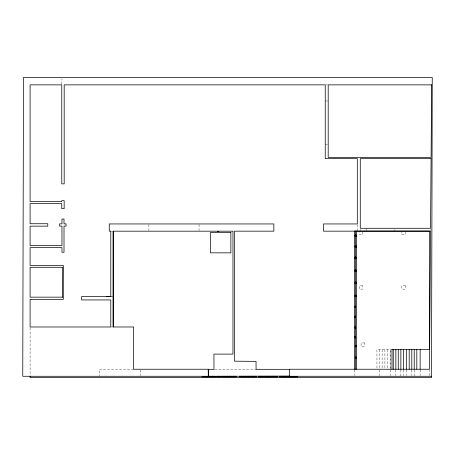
<?xml version="1.0" encoding="UTF-8"?>
<svg xmlns="http://www.w3.org/2000/svg" width="455" height="455" viewBox="0 0 455 455"><rect width="100%" height="100%" fill="white"/><g stroke="black" fill="none" stroke-linecap="round" stroke-linejoin="round"><path stroke-width="0.34" stroke-dasharray="2.27 1.71" d="M429.435 375.574L429.48 369.938M430.538 230.583L430.549 229.428M61.795 84.192L61.971 78.806M325.837 84.869L327.6 84.869M325.245 100.976L327.6 100.976M325.245 144.741L327.6 144.741M111.39 231.18L112.595 231.18M112.59 296.643L111.39 296.643L113.193 296.643M111.384 326.986L112.59 326.986M392.614 349.576L376.939 349.576L376.939 368.533M133.588 369.233L99.423 369.233L99.423 376.279M214.663 369.318L256.085 369.318M420.153 369.938L420.153 375.574M414.221 369.938L414.221 376.279M411.809 369.938L411.809 375.574M406.429 369.938L406.429 375.574M405.28 231.828L405.28 234.501L401.469 234.501L401.469 231.828M403.648 369.938L403.648 375.574M400.866 369.938L400.866 376.279M395.856 369.938L395.856 375.574M394.877 229.428L394.877 230.583M390.663 369.938L390.663 375.574M387.7 349.576L387.7 369.233M384.919 349.576L384.919 369.233M382.132 349.576L382.132 369.233M379.726 349.576L379.726 369.233M379.726 369.938L379.726 375.574M366.502 228.274L366.502 230.583M362.618 231.817L362.618 234.427L359.353 234.427L359.353 231.163M360.275 229.428L360.275 230.583M357.306 224.599L357.306 230.503M354.502 369.938L354.502 375.574M199.062 224.599L199.062 230.52M148.887 224.599L148.887 230.52M140.595 369.938L140.595 375.574M30.098 327.691L30.098 375.574M405.297 285.615L401.776 285.615L401.776 289.135L405.297 289.135L405.297 285.615M362.754 285.786L359.416 285.786L359.416 289.124L362.754 289.124L362.754 285.786M364.614 342.939L361.094 342.939L361.094 346.278L364.614 346.278L364.614 342.939M390.691 369.233L390.663 349.576L390.663 369.233"/><path stroke-width="0.68" d="M208.254 376.279L208.254 369.233L133.588 369.233L133.588 326.986L113.187 326.986L113.198 231.18L232.966 231.18L232.966 354.109L213.958 354.109L213.958 369.318L208.254 369.318L208.475 376.296L289.488 376.109M62.568 297.286L62.733 267.301L30.098 267.301L30.098 297.155L62.568 297.155M356.299 236.117L356.299 235.377A0.739 0.739 0 0 0 355.85 235.03L355.656 235.002A0.739 0.739 0 0 0 354.917 235.747A0.739 0.739 0 0 0 355.656 236.486L355.85 236.463A0.739 0.739 0 0 0 356.299 236.117L356.316 235.417M356.572 357.983L356.572 357.243M355.406 357.09L355.56 356.97A0.739 0.739 0 0 0 355.56 358.256L355.406 358.142M355.372 326.775L355.56 326.753A0.739 0.739 0 0 0 354.82 327.492A0.739 0.739 0 0 0 355.56 328.231L355.372 328.209M355.338 336.416L355.531 336.393A0.739 0.739 0 0 0 354.792 337.132A0.739 0.739 0 0 0 355.531 337.877L355.338 337.849M106.521 296.643L110.787 296.643L110.787 231.18L109.263 231.18L109.263 223.945L273.864 223.945L273.864 231.163L234.45 231.168L234.45 361.168L256.023 361.378L256.085 369.318L289.488 369.318M391.965 349.576L429.634 349.576M216.716 376.279L236.213 376.279M431.511 376.279L279.222 376.279L279.222 376.837L297.695 376.837L297.695 376.279M216.716 376.837L236.213 376.837M110.787 296.643L81.576 296.603L81.576 299.942L110.787 299.942L110.787 326.986L30.098 326.986L30.098 299.379L63.296 299.379L63.296 265.447L30.098 265.447L30.098 247.6L61.965 247.6L61.965 252.235L64.007 252.235L64.007 226.084L66.049 226.084L66.049 223.86L64.007 223.86L64.007 219.037L61.965 219.037L61.965 223.86L59.559 223.86L59.559 226.084L61.965 226.084L61.965 245.558L30.098 245.558L30.098 226.146L47.786 226.146L47.786 223.735L30.098 223.735L30.098 203.607L61.743 203.607L61.743 208.674L64.155 208.674L64.155 200.695L61.743 200.695L61.743 201.565L30.098 201.565L30.098 84.869L61.772 84.869L61.772 183.871L64.183 183.871L64.183 84.869L325.245 84.869L325.245 158.647L357.306 158.647L357.306 223.945L323.522 223.945L323.522 231.163L430.532 231.163L429.486 369.233L289.488 369.233L289.488 376.279M356.299 246.24L356.299 246.98A0.739 0.739 0 0 1 355.85 247.327L355.656 247.355A0.739 0.739 0 0 1 354.917 246.61A0.739 0.739 0 0 1 355.656 245.871L355.85 245.893A0.739 0.739 0 0 1 356.299 246.24L356.316 246.94M356.299 295.585L356.299 296.324A0.739 0.739 0 0 1 355.85 296.671L355.656 296.694A0.739 0.739 0 0 1 354.917 295.955A0.739 0.739 0 0 1 355.656 295.21L355.85 295.238A0.739 0.739 0 0 1 356.299 295.585L356.316 296.279M113.187 326.986L113.198 231.18M393.262 349.576L393.291 369.233M429.486 349.571L429.486 231.066L354.502 231.066L354.502 369.227M420.153 349.576L420.153 369.233M416.814 349.576L416.814 369.233M414.221 349.576L414.221 369.233M411.809 349.576L411.809 369.233M409.21 349.576L409.21 369.233M406.429 349.576L406.429 369.233M403.648 349.576L403.648 369.233M400.866 349.576L400.866 369.233M398.267 349.576L398.267 369.233M395.856 349.576L395.856 369.233M391.994 349.571L391.994 369.227M356.595 231.163L356.595 369.233M356.316 270.424L356.316 271.083M355.764 235.019L355.764 236.475M355.764 245.882L355.764 247.338M355.764 257.103L355.764 258.451M355.764 270.025L355.764 271.481M355.764 295.227L355.764 296.683M355.486 231.163L355.486 282.015M355.486 283.425L355.486 369.233M294.601 376.279L294.601 376.837M292.605 376.279L292.605 376.837M291.791 376.279L291.791 376.837M290.267 376.279L290.267 376.837M288.385 376.279L288.385 376.837M286.656 376.279L286.656 376.837M284.995 376.279L284.995 376.837M284.182 376.279L284.182 376.837M282.18 376.279L282.18 376.837M274.2 376.279L274.2 376.837M273.063 376.279L273.063 376.837M268.461 376.279L268.461 376.837M267.75 376.279L267.75 376.837M266.681 376.279L266.681 376.837M262.239 376.279L262.239 376.837M260.982 376.279L260.982 376.837M252.696 376.279L252.696 376.837M248.652 376.279L248.652 376.837M245.706 376.279L245.706 376.837M242.361 376.279L242.361 376.837M214.931 376.279L214.931 376.837M205.097 376.279L205.097 376.837M202.168 376.279L202.168 376.837L215.357 376.837L215.357 376.279L22.75 376.279L23.489 77.458L432.25 77.458L431.511 377.542L30.098 377.542L30.098 376.279M355.668 317.55A0.739 0.739 0 0 1 354.729 316.834A0.739 0.739 0 0 1 355.668 316.117M355.656 307.569A0.739 0.739 0 0 1 354.917 306.829A0.739 0.739 0 0 1 355.656 306.084M356.453 345.715A0.739 0.739 0 0 1 356.453 346.767M355.56 346.886A0.739 0.739 0 0 1 355.56 345.601M356.453 357.09A0.739 0.739 0 0 1 356.453 358.142M431.084 158.619L430.555 228.274L360.275 228.274L360.275 158.664L431.084 158.619M431.647 84.869L431.095 157.345L328.186 157.345L328.186 84.869L431.647 84.869M217.444 231.453L217.803 231.549L217.444 231.453M218.434 231.453L218.792 231.549L218.434 231.453M356.401 270.753L356.299 271.123A0.739 0.739 0 0 1 355.85 271.47L355.656 271.493A0.739 0.739 0 0 1 354.917 270.753A0.739 0.739 0 0 1 355.656 270.014L355.85 270.037A0.739 0.739 0 0 1 356.299 270.384L356.401 270.753M355.844 258.423L355.668 258.497A0.739 0.739 0 0 1 354.729 257.78A0.739 0.739 0 0 1 355.668 257.064L355.844 257.138A0.739 0.739 0 0 1 355.844 258.423M230.867 232.442L210.466 232.442L210.466 252.843L230.867 252.843L230.867 232.442M256.495 376.279L239.427 376.279L239.427 376.837L256.495 376.837L256.495 376.279M277.135 376.279L258.247 376.279L258.247 376.837L277.135 376.837L277.135 376.279M355.287 283.476A0.739 0.739 0 0 0 356.401 282.834A0.739 0.739 0 0 0 355.287 282.191A0.739 0.739 0 0 0 355.287 283.476"/></g></svg>
